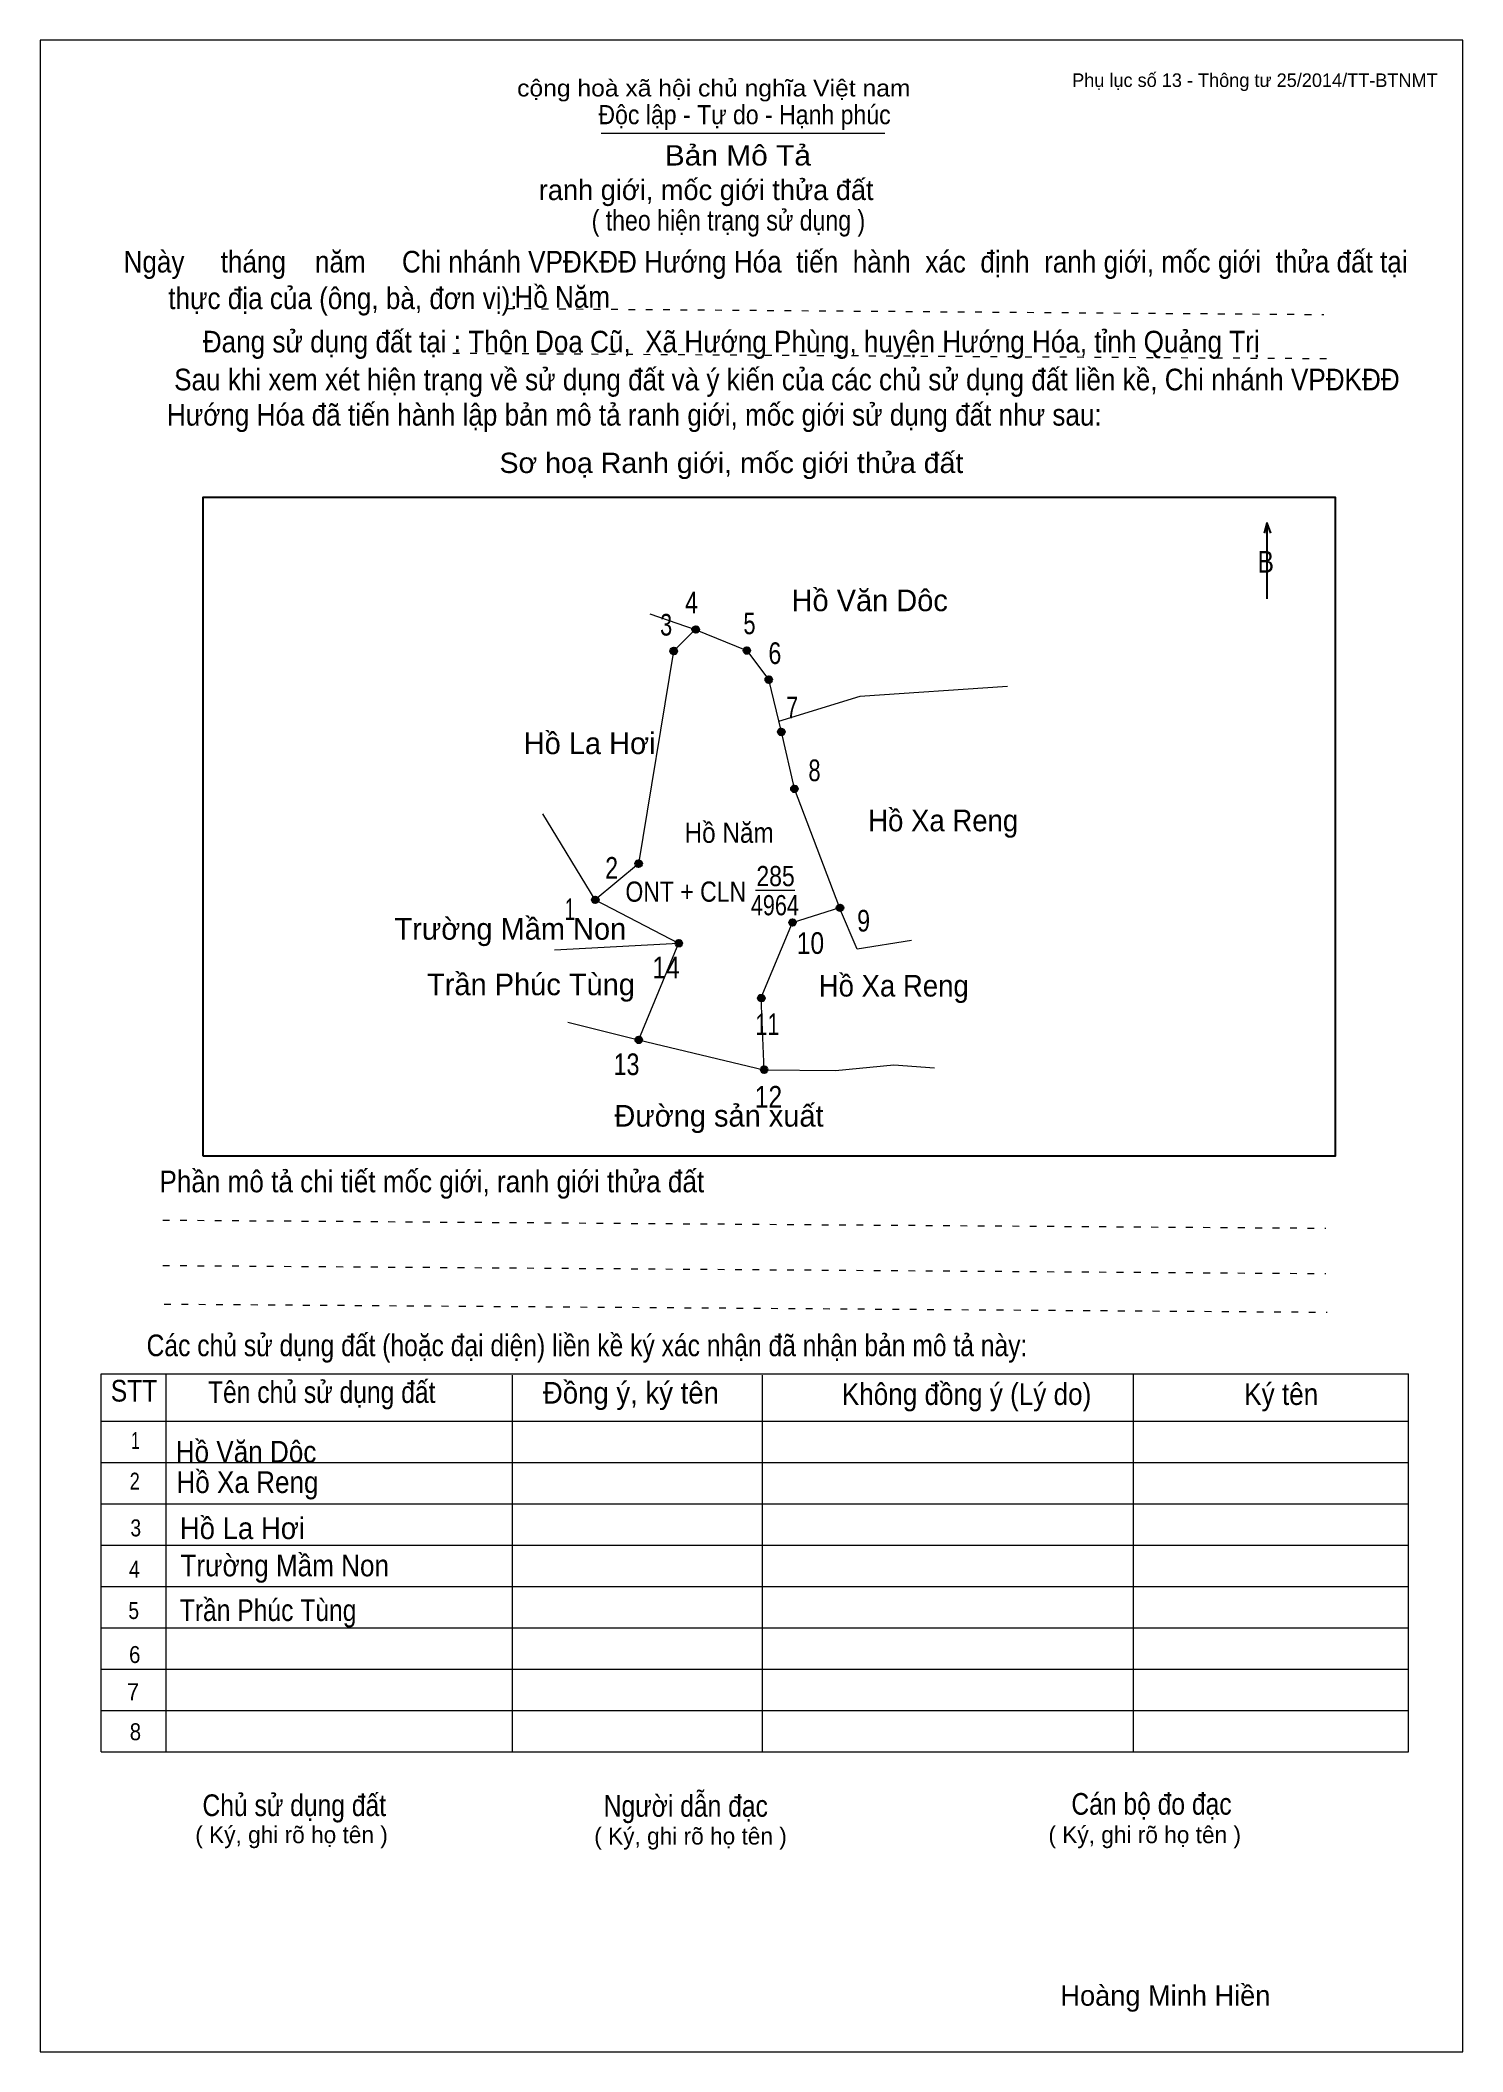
# Model space of a CAD drawing. Header units: centimetres. Extents: x 0 to 21, y 0 to 29.7.
import ezdxf
from ezdxf.enums import TextEntityAlignment as Align

# ---------------------------------------------------------------- set-up
doc = ezdxf.new("R2010")
doc.units = ezdxf.units.CM
doc.header["$LTSCALE"] = 0.13
doc.linetypes.add('DOTTED', pattern=[1.5, 0.3, -1.2])
for name, color, linetype, lineweight in [('1', 7, 'Continuous', 13), ('32', 7, 'Continuous', 25), ('6', 7, 'Continuous', 13), ('62', 7, 'Continuous', 13), ('7', 7, 'Continuous', 13)]:
    doc.layers.add(name, color=color, linetype=linetype, lineweight=lineweight)
for name, color, linetype in [('2', 7, 'Continuous'), ('3', 7, 'Continuous'), ('33', 7, 'Continuous'), ('34', 7, 'Continuous'), ('4', 7, 'Continuous'), ('5', 7, 'Continuous'), ('63', 7, 'Continuous')]:
    doc.layers.add(name, color=color, linetype=linetype)

msp = doc.modelspace()

# ---------------------------------------------------------------- hatches: boundary and pattern name
at = {"layer": '32'}
for points in [[(9.7262, 21, 1), (9.6262, 21, 1)], [(9.4014, 20.6817, 1), (9.3014, 20.6817, 1)], [(10.4812, 20.6881, 1), (10.3812, 20.6881, 1)], [(10.8051, 20.2594, 1), (10.7051, 20.2594, 1)], [(10.9901, 19.4879, 1), (10.8901, 19.4879, 1)], [(11.1836, 18.6458, 1), (11.0836, 18.6458, 1)], [(8.8836, 17.5426, 1), (8.7836, 17.5426, 1)], [(8.2439, 17.0084, 1), (8.1439, 17.0084, 1)], [(11.8566, 16.89, 1), (11.7566, 16.89, 1)], [(11.1557, 16.6741, 1), (11.0557, 16.6741, 1)], [(9.477, 16.3667, 1), (9.377, 16.3667, 1)], [(10.6956, 15.5575, 1), (10.5956, 15.5575, 1)], [(8.8856, 14.9402, 1), (8.7856, 14.9402, 1)], [(10.7374, 14.5, 1), (10.6374, 14.5, 1)]]:
    msp.add_hatch(color=256, dxfattribs=at).paths.add_polyline_path(points)

# ---------------------------------------------------------------- linework, layer by layer
at = {"layer": '1'}
msp.add_lwpolyline([(21, 0), (21, 29.7), (0, 29.7), (0, 0)], close=True, dxfattribs=at)
at = {"layer": '32'}
for centre in [(9.6762, 21), (9.3514, 20.6817), (10.4312, 20.6881), (10.7551, 20.2594), (10.9401, 19.4879), (11.1336, 18.6458), (8.8336, 17.5426), (8.1939, 17.0084), (11.8066, 16.89), (11.1057, 16.6741), (9.427, 16.3667), (10.6456, 15.5575), (8.8356, 14.9402), (10.6874, 14.5)]:
    msp.add_circle(centre, 0.05, dxfattribs=at)
at = {"layer": '6'}
for p, q in [((9, 21.23), (9.67, 21)), ((8.19, 17.01), (7.42, 18.28)), ((7.59, 16.27), (9.42, 16.37)), ((10.64, 15.56), (10.68, 14.5))]:
    msp.add_line(p, q, dxfattribs=at)
for points in [[(9.67, 21), (9.35, 20.68), (8.83, 17.54), (8.19, 17.01)], [(9.67, 21), (10.43, 20.69), (10.75, 20.26), (10.94, 19.49), (11.13, 18.65), (11.8, 16.89)], [(14.28, 20.16), (12.1, 20.01), (10.9, 19.64)], [(8.19, 17.01), (9.42, 16.37), (8.83, 14.94)], [(11.8, 16.89), (11.1, 16.67), (10.64, 15.56)], [(12.86, 16.41), (12.06, 16.28), (11.8, 16.89)], [(7.79, 15.2), (8.83, 14.94), (10.68, 14.5)], [(10.68, 14.5), (11.74, 14.49), (12.6, 14.57), (13.2, 14.53)]]:
    msp.add_lwpolyline(points, dxfattribs=at)
at = {"layer": '62'}
for p, q in [((8.28, 28.33), (12.47, 28.33)), ((0.9, 10.01), (20.2, 10.01)), ((0.9, 4.43), (0.9, 10.01)), ((1.86, 4.43), (1.86, 10.01)), ((6.97, 4.43), (6.97, 9.99)), ((10.66, 4.43), (10.66, 9.99)), ((16.14, 4.43), (16.14, 10.01)), ((20.2, 4.43), (20.2, 10.01)), ((0.9, 9.31), (20.2, 9.31)), ((0.9, 8.7), (20.2, 8.7)), ((0.9, 8.09), (20.2, 8.09)), ((0.9, 7.48), (20.2, 7.48)), ((0.9, 6.87), (20.2, 6.87)), ((0.9, 6.26), (20.2, 6.26)), ((0.9, 5.65), (20.2, 5.65)), ((0.9, 5.04), (20.2, 5.04)), ((0.9, 4.43), (20.2, 4.43))]:
    msp.add_line(p, q, dxfattribs=at)
at = {"layer": '62', "linetype": 'DOTTED'}
for p, q in [((6.89, 25.74), (18.95, 25.65)), ((6.09, 25.08), (19.04, 25)), ((1.81, 12.28), (18.98, 12.16)), ((1.81, 11.61), (18.98, 11.49)), ((1.83, 11.04), (19, 10.92))]:
    msp.add_line(p, q, dxfattribs=at)
at = {"layer": '62', "lineweight": 25}
for p, q in [((18.11, 22.58), (18.11, 21.45)), ((18.11, 22.57), (18.07, 22.42)), ((18.11, 22.57), (18.16, 22.42))]:
    msp.add_line(p, q, dxfattribs=at)
msp.add_lwpolyline([(2.4, 13.23), (19.12, 13.23), (19.12, 22.95), (2.4, 22.95)], close=True, dxfattribs=at)
at = {"layer": '7'}
msp.add_line((10.56, 17.15), (11.14, 17.15), dxfattribs=at)

# ---------------------------------------------------------------- texts
at = {"layer": '2', "width": 0.9}
msp.add_text('Hồ Năm', height=0.2983, dxfattribs=at).set_placement((10.17, 17.85), align=Align.CENTER)
at = {"layer": '3', "width": 0.85}
msp.add_text('ONT + CLN', height=0.2984, dxfattribs=at).set_placement((10.42, 16.98), align=Align.RIGHT)
at = {"layer": '32'}
for s, width, p in [('4', 0.8, (9.615, 21.24)), ('3', 0.75, (9.24, 20.91)), ('5', 0.75, (10.47, 20.93)), ('6', 0.8, (10.845, 20.49)), ('7', 0.75, (11.1, 19.69)), ('8', 0.75, (11.43, 18.76)), ('2', 0.8, (8.435, 17.32)), ('1', 0.65, (7.82, 16.71)), ('9', 0.8, (12.155, 16.54)), ('10', 0.85, (11.37, 16.21)), ('14', 0.85, (9.24, 15.85)), ('11', 0.75, (10.735, 15.01)), ('13', 0.8, (8.655, 14.42)), ('12', 0.85, (10.75, 13.94))]:
    msp.add_text(s, height=0.32, dxfattribs=dict(at, width=width)).set_placement(p, align=Align.CENTER)
at = {"layer": '33'}
for s, p in [('Hồ Văn Dôc', (12.245, 21.27)), ('Hồ La Hơi', (8.11, 19.16)), ('Trường Mầm Non', (6.94, 16.42)), ('Trần Phúc Tùng', (7.245, 15.6)), ('Đường sản xuất', (10.02, 13.66))]:
    msp.add_text(s, height=0.32, dxfattribs=at).set_placement(p, align=Align.CENTER)
at = {"layer": '33', "width": 0.95}
for p in [(13.33, 18.02), (12.6, 15.58)]:
    msp.add_text('Hồ Xa Reng', height=0.32, dxfattribs=at).set_placement(p, align=Align.CENTER)
at = {"layer": '34'}
for s, width, p in [('Hồ Năm', 0.9, (7, 25.75)), ('Hồ Văn Dôc', 0.9, (2, 8.7)), ('Hồ Xa Reng', 0.9, (2.01, 8.25)), ('Hồ La Hơi', 0.95, (2.06, 7.57)), ('Trường Mầm Non', 0.9, (2.07, 7.02)), ('Trần Phúc Tùng', 0.85, (2.06, 6.36))]:
    msp.add_text(s, height=0.32, dxfattribs=dict(at, width=width)).set_placement(p)
at = {"layer": '4', "width": 0.85}
msp.add_text('285', height=0.2984, dxfattribs=at).set_placement((10.855, 17.21), align=Align.CENTER)
at = {"layer": '5', "width": 0.8}
msp.add_text('4964', height=0.2984, dxfattribs=at).set_placement((10.845, 16.78), align=Align.CENTER)
at = {"layer": '62'}
for s, height, width, p in [('cộng hoà xã hội chủ nghĩa Việt nam', 0.2474, 1.1, (7.04, 28.87)), ('Độc lập - Tự do - Hạnh phúc', 0.2828, 0.9, (8.24, 28.46)), ('Bản Mô Tả', 0.3, 1.1, (9.22, 27.85)), ('( theo hiện trạng sử dụng )', 0.3, 0.85, (8.14, 26.89)), ('Ngày     tháng    năm     Chi nhánh VPĐKĐĐ Hướng Hóa  tiến  hành  xác  định  ranh giới, mốc giới  thửa đất tại ', 0.32, 0.9, (1.23, 26.27)), ('thực địa của (ông, bà, đơn vị): ', 0.32, 0.9, (1.89, 25.73)), ('Đang sử dụng đất tại : Thôn Doa Cũ,  Xã Hướng Phùng, huyện Hướng Hóa, tỉnh Quảng Trị', 0.32, 0.9, (2.4, 25.09)), (' Sau khi xem xét hiện trạng về sử dụng đất và ý kiến của các chủ sử dụng đất liền kề, Chi nhánh VPĐKĐĐ ', 0.32, 0.9, (1.87, 24.53)), ('Hướng Hóa đã tiến hành lập bản mô tả ranh giới, mốc giới sử dụng đất như sau:', 0.32, 0.9, (1.87, 24.01)), ('Sơ hoạ Ranh giới, mốc giới thửa đất', 0.3, 1.05, (6.78, 23.31)), ('B', 0.32, 0.85, (17.97, 21.84)), ('Phần mô tả chi tiết mốc giới, ranh giới thửa đất ', 0.32, 0.9, (1.76, 12.69)), ('Các chủ sử dụng đất (hoặc đại diện) liền kề ký xác nhận đã nhận bản mô tả này:', 0.32, 0.85, (1.57, 10.27))]:
    msp.add_text(s, height=height, dxfattribs=dict(at, width=width)).set_placement(p)
msp.add_text('ranh giới, mốc giới thửa đất', height=0.3, dxfattribs=at).set_placement((7.36, 27.34))
for s, height, width, p in [('STT', 0.32, 0.85, (1.385, 9.6)), ('Tên chủ sử dụng đất', 0.32, 0.85, (4.155, 9.58)), ('Đồng ý, ký tên', 0.32, 0.95, (8.72, 9.57)), ('Không đồng ý (Lý do)', 0.32, 0.9, (13.675, 9.55)), ('Ký tên', 0.32, 0.9, (18.32, 9.55)), ('1', 0.25, 0.7, (1.405, 8.9)), ('2', 0.25, 0.8, (1.395, 8.3)), ('3', 0.25, 0.85, (1.41, 7.61)), ('4', 0.25, 0.85, (1.39, 7)), ('5', 0.25, 0.85, (1.38, 6.39)), ('6', 0.25, 0.9, (1.395, 5.74)), ('7', 0.25, 0.95, (1.37, 5.19)), ('8', 0.25, 0.9, (1.405, 4.6)), ('Người dẫn đạc', 0.32, 0.85, (9.53, 3.47)), ('Chủ sử dụng đất', 0.32, 0.85, (3.75, 3.48)), ('Cán bộ đo đạc', 0.32, 0.85, (16.405, 3.5))]:
    msp.add_text(s, height=height, dxfattribs=dict(at, width=width)).set_placement(p, align=Align.CENTER)
for p in [(3.71, 3.08), (9.6, 3.06), (16.305, 3.08)]:
    msp.add_text('( Ký, ghi rõ họ tên )', height=0.25, dxfattribs=at).set_placement(p, align=Align.CENTER)
at = {"layer": '63'}
msp.add_text('Phụ lục số 13 - Thông tư 25/2014/TT-BTNMT', height=0.2, dxfattribs=at).set_placement((20.63, 29.01), align=Align.RIGHT)
for s, height, p in [('D', 0.00048, (10.9002, 19.64)), ('Hoàng Minh Hiền', 0.3, (16.61, 0.68))]:
    msp.add_text(s, height=height, dxfattribs=at).set_placement(p, align=Align.CENTER)

doc.saveas('drawing.dxf')
